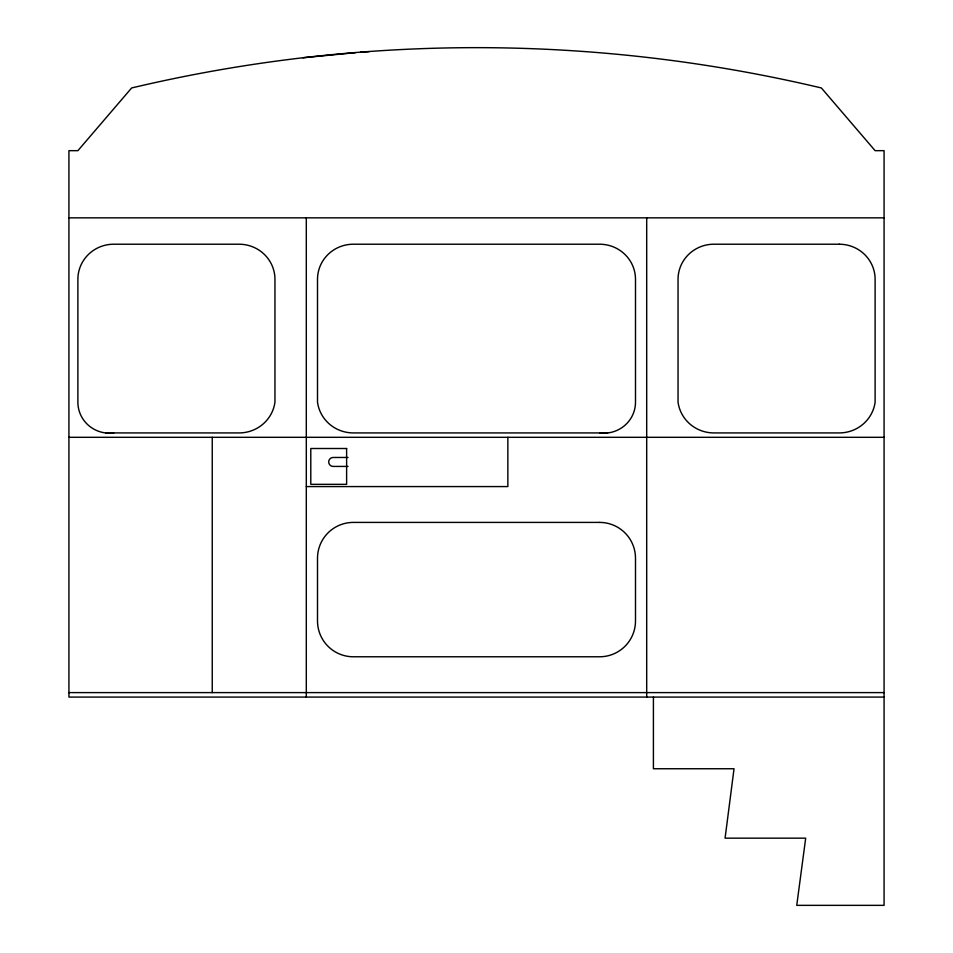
<?xml version="1.0" encoding="UTF-8"?>
<svg xmlns="http://www.w3.org/2000/svg" width="953" height="953" viewBox="0 0 953 953"><rect width="100%" height="100%" fill="white"/><g stroke="black" fill="none" stroke-linecap="round" stroke-linejoin="round"><path stroke-width="1.43" d="M302.887 57.764L355.576 52.641M113.717 432.924L104.759 432.841A31.628 30.996 0 0 1 77.884 402.202L77.884 279.324A35.833 35.106 0 0 1 113.717 244.218L239.12 244.218A35.833 35.106 0 0 1 274.952 279.324L274.952 402.202A36.154 35.416 0 0 1 239.12 432.924L105.747 432.924M360.615 52.141L369.014 51.653M68.926 217.844L884.074 217.844M607.633 432.924L353.337 432.924A36.154 35.416 0 0 1 317.504 402.202L317.504 279.324A35.833 35.106 0 0 1 353.337 244.218L599.663 244.218A35.833 35.106 0 0 1 635.496 279.324L635.496 402.202A31.628 30.996 0 0 1 608.622 432.841L599.663 432.924M68.926 437.308L884.074 437.308M348.036 457.464L333.181 457.464A4.479 4.479 0 0 0 328.702 461.943A4.479 4.479 0 0 0 333.181 466.422L348.036 466.422M306.306 486.578L507.854 486.578L507.854 437.308M68.926 692.605L884.074 692.605M884.074 697.084L68.926 697.084L68.926 150.669L77.884 150.669L131.633 87.962A1495.436 1495.436 0 0 1 821.367 87.962L875.116 150.669L884.074 150.669L884.074 905.35L796.744 905.35L805.69 838.163L725.078 838.163L734.036 768.749L653.413 768.749L653.413 697.084M646.694 217.844L646.694 697.084M306.306 217.844L306.306 697.084M212.245 437.308L212.245 692.605M839.283 244.218L713.88 244.218A35.833 35.106 0 0 0 678.048 279.324L678.048 402.202A36.154 35.416 0 0 0 713.88 432.924L839.283 432.924A36.154 35.416 0 0 0 875.116 402.202L875.116 279.324A35.833 35.106 0 0 0 839.283 244.218M346.618 448.506L310.785 448.506L310.785 484.338L346.618 484.338L346.618 448.506M599.663 522.411L353.337 522.411A35.833 35.833 0 0 0 317.504 558.244L317.504 620.939A35.833 35.833 0 0 0 353.337 656.772L599.663 656.772A35.833 35.833 0 0 0 635.496 620.939L635.496 558.244A35.833 35.833 0 0 0 599.663 522.411"/></g></svg>
